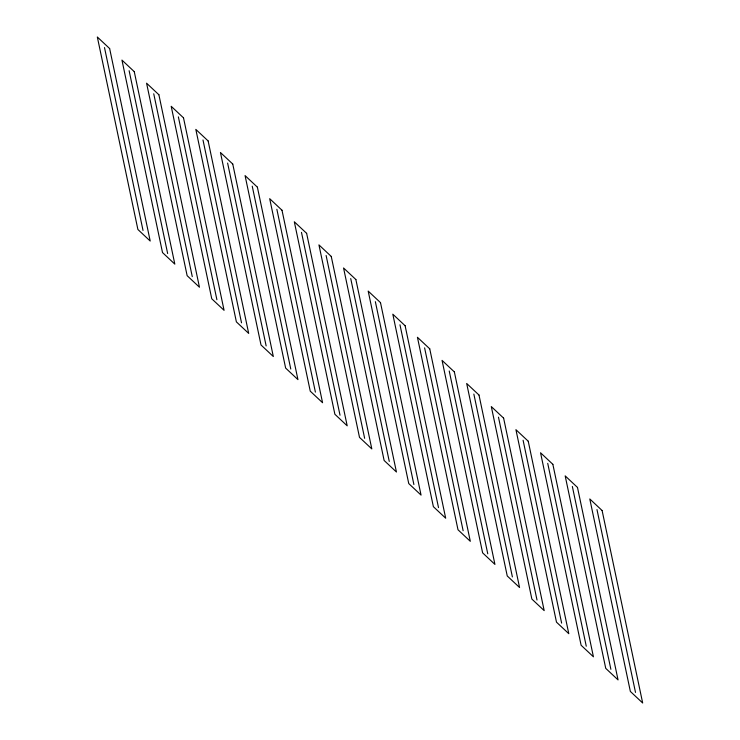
<?xml version="1.0" encoding="UTF-8"?>
<svg xmlns="http://www.w3.org/2000/svg" width="740" height="740" viewBox="0 0 740 740"><rect width="100%" height="100%" fill="white"/><g stroke="black" fill="none" stroke-linecap="round" stroke-linejoin="round"><path stroke-width="1.11" d="M596.976 509.564L635.503 692.418M572.353 486.467L610.879 669.312M547.73 463.37L586.256 646.214M523.097 440.263L561.632 623.117M498.473 417.166L537.009 600.02M473.85 394.069L512.385 576.923M449.226 370.971L487.762 553.825M424.603 347.874L463.138 530.719M399.979 324.777L438.515 507.622M375.356 301.67L413.891 484.524M350.732 278.573L389.268 461.427M326.109 255.476L364.644 438.33M301.485 232.379L340.021 415.223M276.862 209.281L315.397 392.126M252.238 186.175L290.774 369.029M227.615 163.078L266.15 345.932M202.991 139.98L241.527 322.834M178.368 116.883L216.903 299.737M153.744 93.786L192.271 276.631M129.121 70.689L167.647 253.533M104.497 47.582L143.024 230.436M109.64 48.553L97.329 37L137.89 229.474L150.202 241.027L109.64 48.553M134.264 71.65L121.952 60.097L162.513 252.571L174.825 264.125L134.264 71.65M158.887 94.748L146.576 83.195L187.137 275.668L199.449 287.222L158.887 94.748M183.511 117.845L171.199 106.301L211.76 298.775L224.072 310.319L183.511 117.845M208.134 140.942L195.822 129.398L236.384 321.872L248.696 333.416L208.134 140.942M232.758 164.04L220.446 152.496L261.007 344.97L273.319 356.514L232.758 164.04M257.381 187.146L245.07 175.593L285.631 368.067L297.943 379.62L257.381 187.146M282.005 210.243L269.693 198.69L310.254 391.164L322.566 402.717L282.005 210.243M306.628 233.34L294.317 221.787L334.878 414.261L347.19 425.815L306.628 233.34M331.252 256.438L318.94 244.894L359.501 437.368L371.813 448.912L331.252 256.438M355.875 279.535L343.564 267.991L384.125 460.465L396.437 472.009L355.875 279.535M380.499 302.632L368.187 291.088L408.748 483.562L421.06 495.106L380.499 302.632M405.122 325.739L392.811 314.186L433.372 506.66L445.684 518.213L405.122 325.739M429.746 348.836L417.434 337.283L457.995 529.757L470.307 541.31L429.746 348.836M454.369 371.933L442.058 360.38L482.619 552.854L494.93 564.407L454.369 371.933M478.993 395.031L466.681 383.486L507.242 575.961L519.554 587.505L478.993 395.031M503.616 418.128L491.305 406.584L531.866 599.058L544.178 610.602L503.616 418.128M528.24 441.225L515.928 429.681L556.489 622.155L568.801 633.699L528.24 441.225M552.863 464.332L540.552 452.778L581.113 645.252L593.424 656.805L552.863 464.332M577.487 487.429L565.175 475.876L605.736 668.35L618.048 679.903L577.487 487.429M602.11 510.526L589.798 498.973L630.36 691.447L642.672 703L602.11 510.526"/></g></svg>
